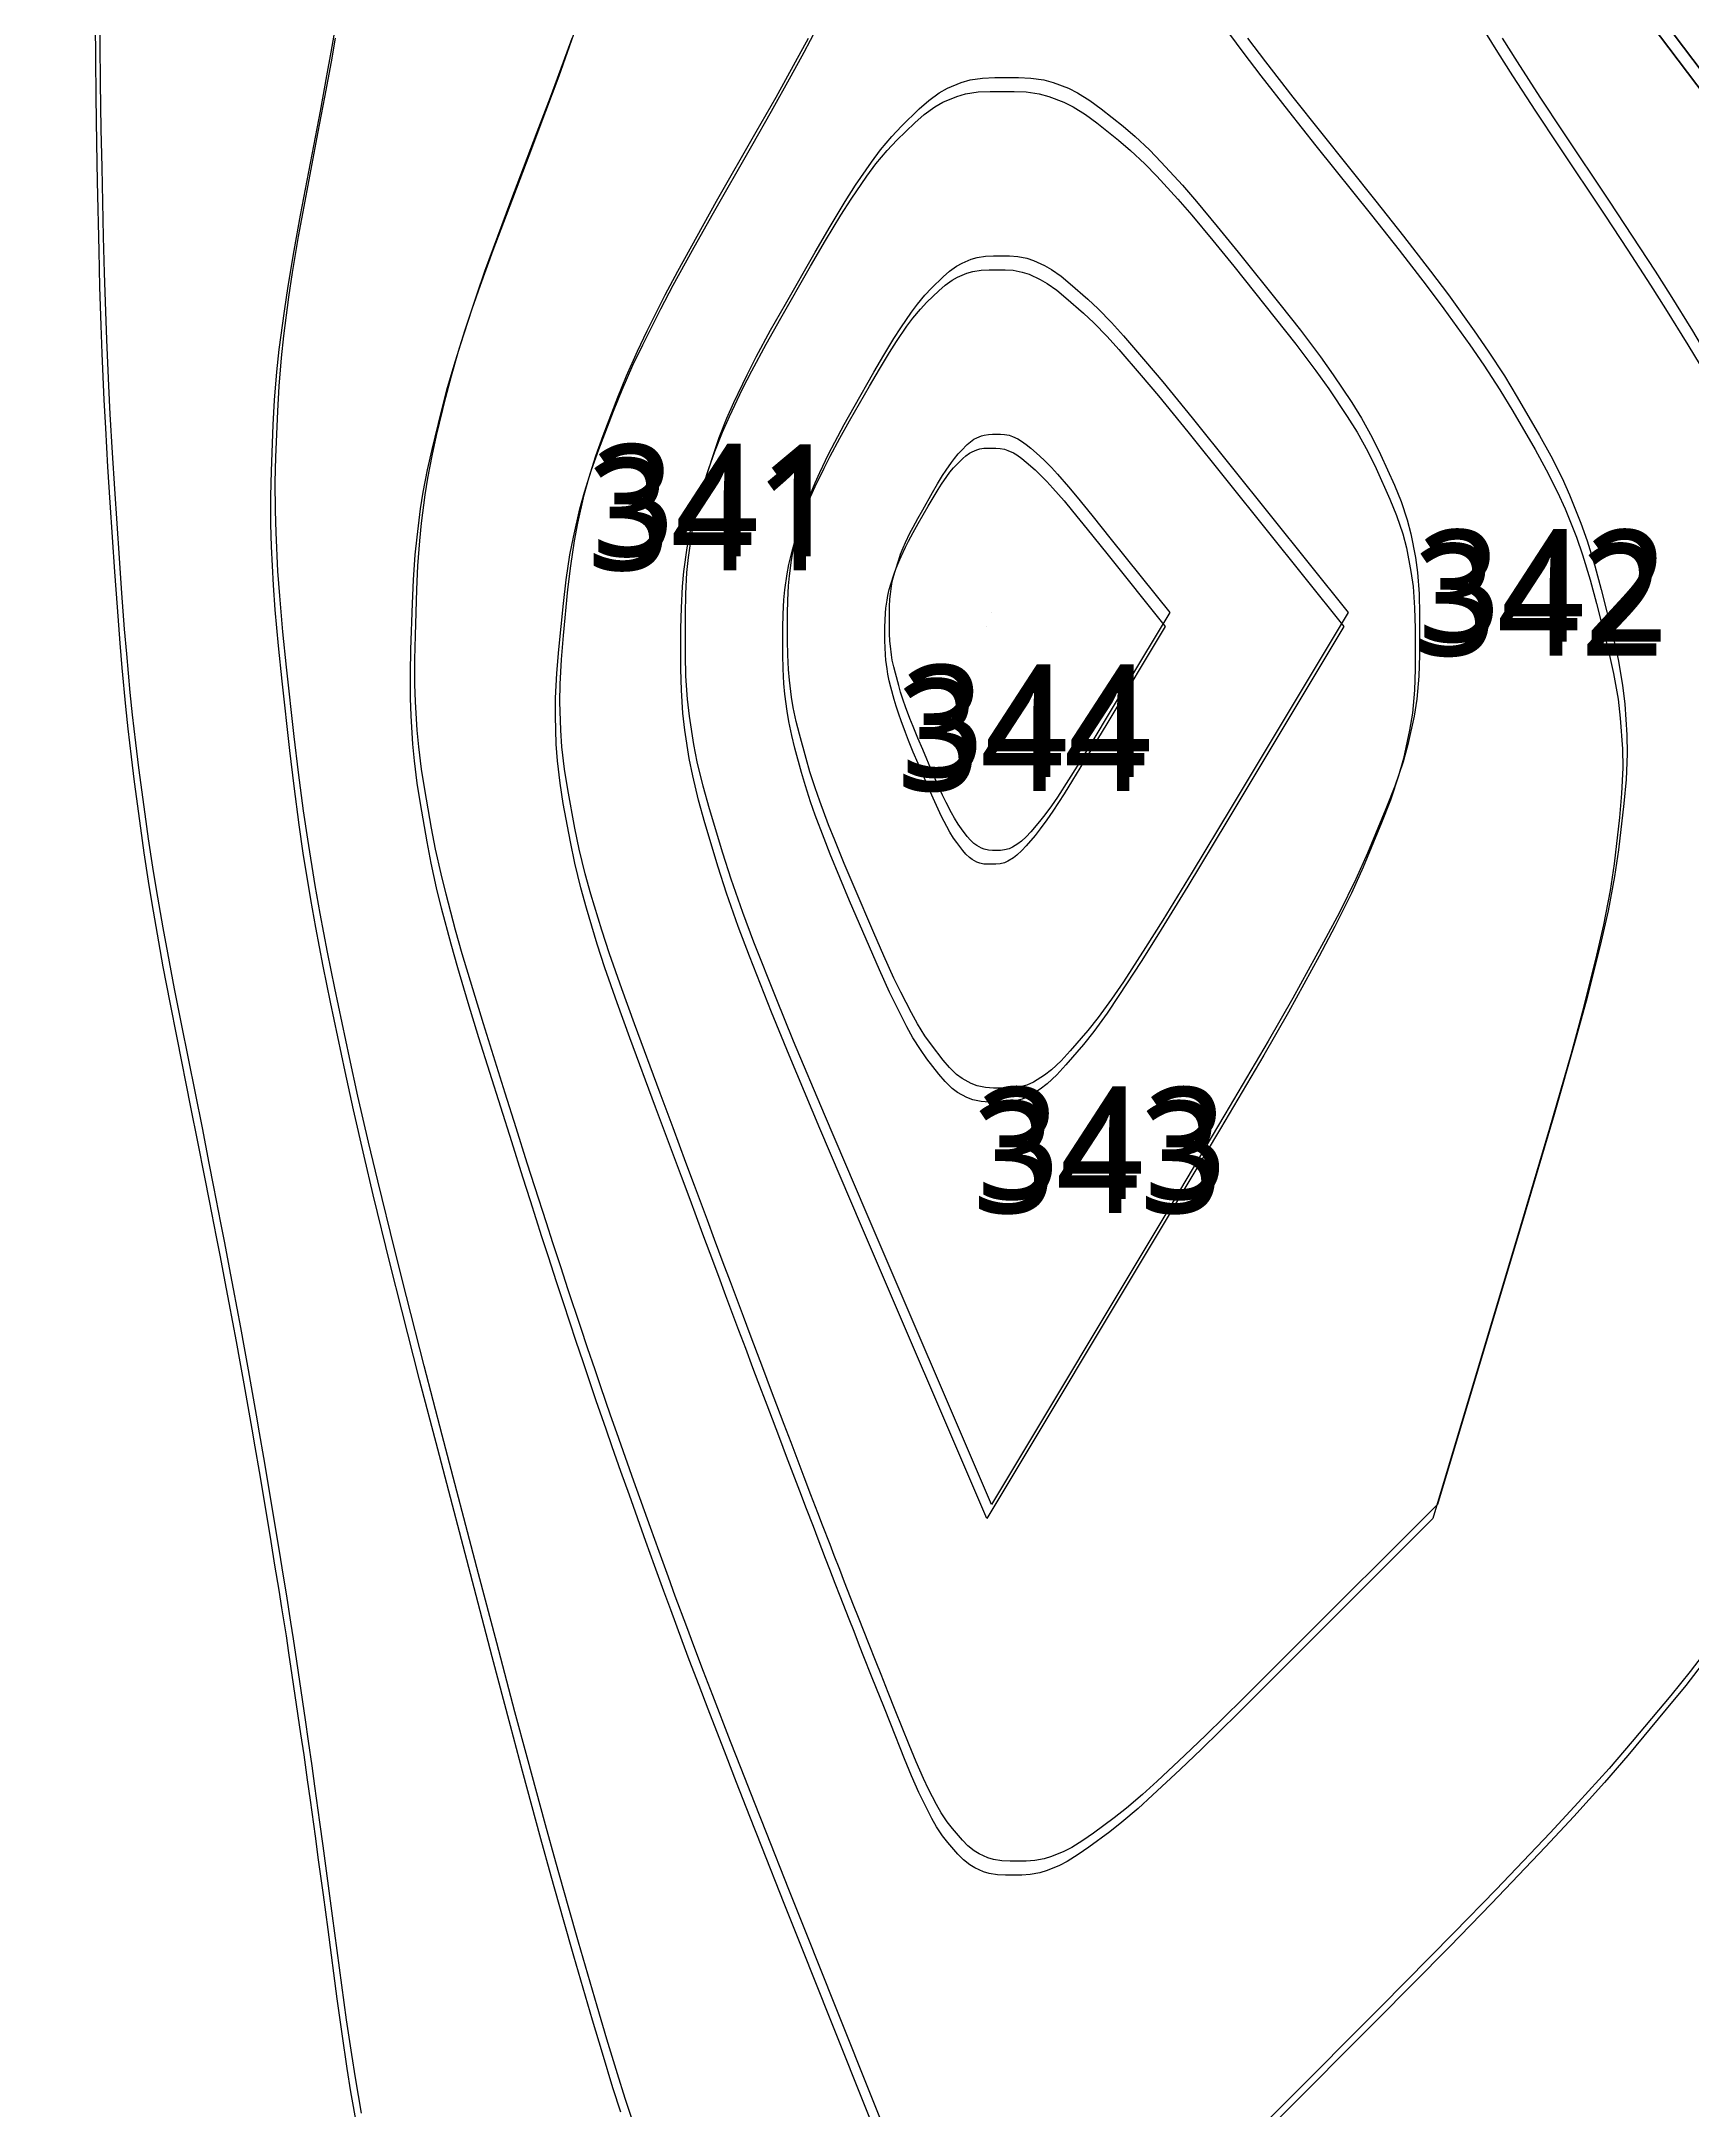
# Model space of a CAD drawing. Header units: metres. Extents: x -1097 to 1588, y -185 to 884.
# Drawn here: x 614.8 to 670.3, y 499 to 568.6 of the extents above; entities that cross this region are included whole.
import ezdxf

# ---------------------------------------------------------------- set-up
doc = ezdxf.new("R2010")
doc.units = ezdxf.units.M
for name, color, linetype in [('TERRENO', 188, 'Continuous'), ('VG', 7, 'Continuous'), ('VISTA LEJOS', 7, 'Continuous')]:
    doc.layers.add(name, color=color, linetype=linetype)

msp = doc.modelspace()

# ---------------------------------------------------------------- linework, layer by layer
at = {"layer": 'TERRENO'}
for points in [[(625.39, 498.463), (625.182, 499.643), (625.056, 500.427), (624.883, 501.599), (624.722, 502.767), (624.41, 505.1), (624.254, 506.271), (624.094, 507.452), (623.986, 508.248), (623.818, 509.458), (623.723, 510.14), (623.604, 510.975), (623.501, 511.685), (623.311, 512.981), (623.21, 513.663), (623.097, 514.412), (623.009, 514.978), (622.859, 515.929), (622.764, 516.524), (622.627, 517.359), (622.496, 518.156), (622.236, 519.711), (622.103, 520.508), (621.961, 521.343), (621.857, 521.938), (621.69, 522.889), (621.589, 523.455), (621.453, 524.204), (621.327, 524.886), (621.085, 526.182), (620.951, 526.892), (620.792, 527.727), (620.66, 528.409), (620.424, 529.618), (620.267, 530.415), (620.033, 531.596), (619.799, 532.767), (619.333, 535.1), (619.1, 536.281), (618.87, 537.491), (618.718, 538.326), (618.494, 539.622), (618.371, 540.371), (618.227, 541.321), (618.11, 542.156), (617.902, 543.712), (617.797, 544.547), (617.687, 545.497), (617.61, 546.246), (617.489, 547.542), (617.418, 548.377), (617.326, 549.587), (617.244, 550.768), (617.088, 553.101), (617.011, 554.31), (616.936, 555.606), (616.888, 556.557), (616.819, 558.112), (616.783, 559.062), (616.742, 560.358), (616.712, 561.568), (616.66, 563.901), (616.635, 565.197), (616.612, 566.752), (616.598, 568.048), (616.581, 570.381)], [(634.253, 498.955), (633.991, 499.784), (633.637, 500.946), (633.309, 502.053), (632.68, 504.213), (632.332, 505.426), (631.916, 506.904), (631.572, 508.156), (630.955, 510.431), (630.545, 511.96), (629.932, 514.274), (629.32, 516.601), (628.098, 521.266), (627.491, 523.599), (626.893, 525.932), (626.503, 527.487), (625.932, 529.82), (625.622, 531.116), (625.267, 532.671), (624.984, 533.967), (624.491, 536.3), (624.243, 537.51), (623.995, 538.806), (623.829, 539.756), (623.578, 541.312), (623.437, 542.262), (623.267, 543.558), (623.124, 544.768), (622.865, 547.1), (622.742, 548.281), (622.634, 549.491), (622.576, 550.326), (622.51, 551.622), (622.488, 552.371), (622.486, 553.321), (622.507, 554.157), (622.568, 555.712), (622.614, 556.547), (622.691, 557.497), (622.773, 558.246), (622.942, 559.542), (623.066, 560.378), (623.27, 561.587), (623.487, 562.768), (623.931, 565.101), (624.152, 566.272), (624.372, 567.453), (624.516, 568.25), (624.73, 569.459)], [(642.634, 498.763), (641.322, 502.047), (640.333, 504.524), (639.753, 505.983), (639, 507.884), (638.599, 508.901), (638.148, 510.053), (637.798, 510.956), (637.198, 512.511), (636.888, 513.317), (636.56, 514.181), (636.322, 514.815), (635.937, 515.852), (635.704, 516.485), (635.391, 517.349), (635.101, 518.156), (634.546, 519.711), (634.262, 520.508), (633.968, 521.343), (633.76, 521.938), (633.432, 522.889), (633.238, 523.455), (632.985, 524.204), (632.758, 524.886), (632.329, 526.182), (632.095, 526.892), (631.822, 527.727), (631.602, 528.409), (631.215, 529.618), (630.961, 530.415), (630.587, 531.596), (630.218, 532.767), (629.485, 535.1), (629.124, 536.271), (628.773, 537.452), (628.549, 538.249), (628.229, 539.459), (628.061, 540.14), (627.879, 540.976), (627.742, 541.686), (627.515, 542.982), (627.408, 543.664), (627.313, 544.412), (627.262, 544.979), (627.203, 545.929), (627.183, 546.524), (627.181, 547.36), (627.197, 548.156), (627.249, 549.712), (627.286, 550.509), (627.344, 551.344), (627.403, 551.939), (627.525, 552.889), (627.614, 553.456), (627.759, 554.205), (627.912, 554.886), (628.226, 556.182), (628.41, 556.893), (628.648, 557.728), (628.861, 558.409), (629.261, 559.619), (629.538, 560.416), (629.968, 561.597), (630.407, 562.768), (631.296, 565.101), (631.739, 566.272), (632.178, 567.453), (632.466, 568.25), (632.894, 569.459)], [(654.277, 569.459), (655.176, 568.25), (655.783, 567.453), (656.704, 566.272), (657.633, 565.101), (659.5, 562.768), (660.426, 561.597), (661.339, 560.416), (661.934, 559.619), (662.807, 558.409), (663.278, 557.728), (663.82, 556.893), (664.251, 556.182), (665.003, 554.886), (665.379, 554.205), (665.756, 553.456), (666.009, 552.889), (666.389, 551.939), (666.601, 551.344), (666.857, 550.509), (667.072, 549.712), (667.461, 548.156), (667.642, 547.35), (667.794, 546.486), (667.868, 545.852), (667.937, 544.816), (667.948, 544.182), (667.91, 543.318), (667.837, 542.512), (667.656, 540.956), (667.523, 540.054), (667.304, 538.902), (667.072, 537.884), (666.597, 535.983), (666.202, 534.524), (665.49, 532.047), (664.516, 528.764), (661.567, 518.933), (661.567, 518.933), (656.651, 514.018), (655.013, 512.386), (653.783, 511.176), (653.065, 510.485), (652.14, 509.621), (651.652, 509.18), (651.11, 508.719), (650.696, 508.392), (649.997, 507.874), (649.639, 507.624), (649.268, 507.394), (649.006, 507.26), (648.591, 507.087), (648.346, 507.01), (648.027, 506.952), (647.739, 506.933), (647.194, 506.933), (646.92, 506.948), (646.64, 506.991), (646.449, 507.048), (646.156, 507.178), (645.988, 507.279), (645.777, 507.452), (645.595, 507.639), (645.258, 508.028), (645.078, 508.258), (644.877, 508.56), (644.72, 508.834), (644.452, 509.352), (644.282, 509.712), (644.037, 510.274), (643.8, 510.85), (643.333, 512.016), (643.097, 512.607), (642.856, 513.212), (642.69, 513.629), (642.433, 514.277), (642.286, 514.652), (642.099, 515.127), (641.935, 515.545), (641.632, 516.322), (641.469, 516.74), (641.285, 517.215), (641.14, 517.589), (640.891, 518.237), (640.731, 518.655), (640.499, 519.26), (640.274, 519.85), (639.83, 521.017), (639.6, 521.621), (639.354, 522.27), (639.174, 522.745), (638.88, 523.522), (638.701, 523.998), (638.457, 524.646), (638.23, 525.25), (637.793, 526.417), (637.551, 527.065), (637.261, 527.842), (637.019, 528.49), (636.584, 529.657), (636.295, 530.434), (635.861, 531.601), (635.428, 532.767), (634.562, 535.1), (634.136, 536.271), (633.724, 537.452), (633.464, 538.249), (633.097, 539.459), (632.907, 540.14), (632.705, 540.976), (632.559, 541.686), (632.322, 542.982), (632.214, 543.664), (632.126, 544.412), (632.087, 544.979), (632.06, 545.929), (632.065, 546.524), (632.108, 547.36), (632.174, 548.156), (632.33, 549.712), (632.423, 550.509), (632.547, 551.344), (632.661, 551.939), (632.878, 552.889), (633.03, 553.456), (633.268, 554.205), (633.512, 554.886), (634.009, 556.182), (634.297, 556.893), (634.665, 557.728), (634.992, 558.409), (635.601, 559.619), (636.02, 560.416), (636.668, 561.597), (637.328, 562.768), (638.661, 565.101), (639.325, 566.272), (639.983, 567.453), (640.417, 568.25), (641.059, 569.459)], [(662.992, 569.459), (663.741, 568.25), (664.247, 567.453), (665.015, 566.272), (665.789, 565.101), (667.344, 562.768), (668.119, 561.597), (668.887, 560.416), (669.392, 559.619), (670.141, 558.409), (670.551, 557.728)], [(670.73, 514.181), (670.068, 513.317), (669.415, 512.511), (668.119, 510.956), (667.341, 510.053), (666.304, 508.901), (665.354, 507.884), (663.54, 505.983), (662.119, 504.524), (659.671, 502.047), (656.397, 498.763)]]:
    msp.add_lwpolyline(points, dxfattribs=at)
for points in [[(646.566, 518.933), (642.353, 528.764), (640.954, 532.045), (639.918, 534.515), (639.325, 535.964), (638.585, 537.843), (638.206, 538.844), (637.811, 539.967), (637.531, 540.839), (637.087, 542.329), (636.873, 543.097), (636.675, 543.911), (636.56, 544.499), (636.412, 545.449), (636.346, 546.023), (636.297, 546.793), (636.28, 547.504), (636.28, 548.864), (636.293, 549.558), (636.33, 550.278), (636.379, 550.785), (636.49, 551.584), (636.577, 552.054), (636.725, 552.666), (636.885, 553.216), (637.219, 554.253), (637.416, 554.817), (637.675, 555.472), (637.91, 556), (638.354, 556.929), (638.663, 557.536), (639.144, 558.429), (639.638, 559.309), (640.638, 561.059), (641.141, 561.923), (641.652, 562.766), (642, 563.306), (642.533, 564.083), (642.837, 564.494), (643.215, 564.947), (643.541, 565.293), (644.141, 565.876), (644.459, 566.157), (644.814, 566.416), (645.089, 566.567), (645.555, 566.762), (645.851, 566.848), (646.273, 566.913), (646.681, 566.934), (647.481, 566.934), (647.893, 566.913), (648.33, 566.848), (648.646, 566.762), (649.157, 566.567), (649.465, 566.416), (649.88, 566.157), (650.263, 565.876), (650.996, 565.293), (651.401, 564.947), (651.882, 564.494), (652.28, 564.083), (652.991, 563.306), (653.462, 562.766), (654.166, 561.923), (654.867, 561.059), (656.266, 559.309), (656.958, 558.429), (657.632, 557.536), (658.064, 556.929), (658.686, 556), (659.014, 555.472), (659.377, 554.817), (659.653, 554.253), (660.12, 553.216), (660.345, 552.666), (660.552, 552.054), (660.673, 551.584), (660.828, 550.785), (660.898, 550.278), (660.949, 549.558), (660.967, 548.864), (660.967, 547.504), (660.944, 546.793), (660.874, 546.023), (660.782, 545.449), (660.575, 544.499), (660.414, 543.911), (660.137, 543.097), (659.838, 542.329), (659.216, 540.839), (658.824, 539.967), (658.271, 538.844), (657.741, 537.843), (656.704, 535.964), (655.875, 534.515), (654.423, 532.045), (652.465, 528.764), (646.566, 518.933)], [(658.567, 548.934), (654.634, 542.38), (653.322, 540.204), (652.335, 538.591), (651.755, 537.67), (651.005, 536.518), (650.606, 535.929), (650.158, 535.315), (649.811, 534.879), (649.219, 534.188), (648.914, 533.855), (648.591, 533.548), (648.359, 533.369), (647.983, 533.139), (647.757, 533.036), (647.455, 532.959), (647.176, 532.934), (646.643, 532.934), (646.371, 532.953), (646.09, 533.011), (645.892, 533.087), (645.581, 533.26), (645.398, 533.395), (645.161, 533.625), (644.949, 533.875), (644.549, 534.393), (644.332, 534.7), (644.08, 535.103), (643.878, 535.468), (643.522, 536.159), (643.29, 536.639), (642.95, 537.388), (642.614, 538.156), (641.947, 539.711), (641.618, 540.491), (641.297, 541.273), (641.092, 541.798), (640.795, 542.59), (640.639, 543.033), (640.466, 543.571), (640.335, 544.024), (640.112, 544.844), (640.005, 545.273), (639.907, 545.739), (639.849, 546.086), (639.775, 546.662), (639.742, 547.019), (639.717, 547.513), (639.709, 547.98), (639.709, 548.888), (639.717, 549.35), (639.742, 549.83), (639.775, 550.168), (639.849, 550.701), (639.907, 551.014), (640.005, 551.422), (640.112, 551.789), (640.335, 552.48), (640.466, 552.856), (640.639, 553.293), (640.795, 553.645), (641.092, 554.264), (641.297, 554.669), (641.618, 555.264), (641.947, 555.851), (642.614, 557.017), (642.95, 557.593), (643.29, 558.155), (643.522, 558.515), (643.878, 559.033), (644.08, 559.307), (644.332, 559.61), (644.549, 559.84), (644.949, 560.229), (645.161, 560.416), (645.398, 560.589), (645.581, 560.69), (645.892, 560.819), (646.09, 560.877), (646.371, 560.92), (646.643, 560.934), (647.176, 560.934), (647.455, 560.915), (647.757, 560.858), (647.983, 560.781), (648.359, 560.608), (648.591, 560.474), (648.914, 560.243), (649.219, 559.994), (649.811, 559.475), (650.158, 559.149), (650.606, 558.688), (651.005, 558.246), (651.755, 557.382), (652.335, 556.691), (653.322, 555.481), (654.634, 553.849), (658.567, 548.934)], [(652.566, 548.934), (650.6, 545.657), (649.944, 544.569), (649.451, 543.763), (649.161, 543.302), (648.786, 542.726), (648.586, 542.432), (648.362, 542.124), (648.189, 541.907), (647.893, 541.561), (647.74, 541.395), (647.579, 541.241), (647.462, 541.152), (647.275, 541.036), (647.162, 540.985), (647.01, 540.947), (646.871, 540.934), (646.605, 540.934), (646.469, 540.944), (646.328, 540.972), (646.229, 541.011), (646.074, 541.097), (645.982, 541.164), (645.864, 541.28), (645.758, 541.404), (645.558, 541.664), (645.449, 541.817), (645.323, 542.019), (645.222, 542.201), (645.044, 542.547), (644.928, 542.787), (644.758, 543.161), (644.59, 543.545), (644.257, 544.323), (644.092, 544.712), (643.932, 545.104), (643.829, 545.366), (643.681, 545.762), (643.603, 545.984), (643.516, 546.252), (643.45, 546.479), (643.339, 546.889), (643.286, 547.104), (643.237, 547.336), (643.208, 547.51), (643.171, 547.798), (643.154, 547.976), (643.142, 548.224), (643.138, 548.457), (643.138, 548.911), (643.142, 549.142), (643.154, 549.382), (643.171, 549.551), (643.208, 549.817), (643.237, 549.974), (643.286, 550.178), (643.339, 550.361), (643.45, 550.707), (643.516, 550.895), (643.603, 551.113), (643.681, 551.289), (643.829, 551.599), (643.932, 551.801), (644.092, 552.099), (644.257, 552.393), (644.59, 552.976), (644.758, 553.264), (644.928, 553.545), (645.044, 553.725), (645.222, 553.984), (645.323, 554.121), (645.449, 554.272), (645.558, 554.387), (645.758, 554.581), (645.864, 554.675), (645.982, 554.761), (646.074, 554.812), (646.229, 554.877), (646.328, 554.905), (646.469, 554.927), (646.605, 554.934), (646.871, 554.934), (647.01, 554.925), (647.162, 554.896), (647.275, 554.857), (647.462, 554.771), (647.579, 554.704), (647.74, 554.589), (647.893, 554.464), (648.189, 554.205), (648.362, 554.041), (648.586, 553.811), (648.786, 553.59), (649.161, 553.158), (649.451, 552.813), (649.944, 552.208), (650.6, 551.392), (652.566, 548.934)], [(646.566, 548.934), (646.566, 548.934), (646.566, 548.934), (646.566, 548.934), (646.566, 548.934), (646.566, 548.934), (646.566, 548.934), (646.566, 548.934), (646.566, 548.934), (646.566, 548.934), (646.566, 548.934), (646.566, 548.934), (646.566, 548.934), (646.566, 548.934), (646.566, 548.934), (646.566, 548.934), (646.566, 548.934), (646.566, 548.934), (646.566, 548.934), (646.566, 548.934), (646.566, 548.934), (646.566, 548.934), (646.566, 548.934), (646.566, 548.934), (646.566, 548.934), (646.566, 548.934), (646.566, 548.934), (646.566, 548.934), (646.566, 548.934), (646.566, 548.934), (646.566, 548.934), (646.566, 548.934), (646.566, 548.934), (646.566, 548.934), (646.566, 548.934), (646.566, 548.934), (646.566, 548.934), (646.566, 548.934), (646.566, 548.934), (646.566, 548.934), (646.566, 548.934), (646.566, 548.934), (646.566, 548.934), (646.566, 548.934), (646.566, 548.934), (646.566, 548.934), (646.566, 548.934), (646.566, 548.934), (646.566, 548.934), (646.566, 548.934), (646.566, 548.934), (646.566, 548.934), (646.566, 548.934), (646.566, 548.934), (646.566, 548.934), (646.566, 548.934), (646.566, 548.934), (646.566, 548.934), (646.566, 548.934), (646.566, 548.934), (646.566, 548.934), (646.566, 548.934), (646.566, 548.934), (646.566, 548.934), (646.566, 548.934), (646.566, 548.934)]]:
    msp.add_lwpolyline(points, close=True, dxfattribs=at)
at = {"layer": 'VISTA LEJOS'}
for points in [[(721.764, 500.006), (524.084, 761.226)], [(524.084, 761.226), (721.764, 500.006)], [(721.613, 499.537), (523.933, 760.757)], [(523.933, 760.757), (721.613, 499.537)], [(625.54, 498.932), (625.333, 500.113), (625.206, 500.897), (625.034, 502.068), (624.872, 503.236), (624.561, 505.569), (624.404, 506.74), (624.245, 507.921), (624.136, 508.718), (623.969, 509.928), (623.874, 510.609), (623.755, 511.445), (623.652, 512.155), (623.462, 513.451), (623.361, 514.133), (623.247, 514.881), (623.16, 515.448), (623.01, 516.398), (622.915, 516.993), (622.778, 517.829), (622.646, 518.625), (622.387, 520.181), (622.253, 520.978), (622.111, 521.813), (622.008, 522.408), (621.841, 523.358), (621.74, 523.925), (621.604, 524.674), (621.478, 525.355), (621.236, 526.651), (621.102, 527.362), (620.943, 528.197), (620.811, 528.879), (620.575, 530.088), (620.418, 530.885), (620.184, 532.066), (619.95, 533.237), (619.483, 535.57), (619.251, 536.751), (619.021, 537.96), (618.869, 538.796), (618.644, 540.092), (618.521, 540.84), (618.377, 541.791), (618.26, 542.626), (618.053, 544.181), (617.947, 545.016), (617.838, 545.967), (617.761, 546.716), (617.64, 548.012), (617.569, 548.847), (617.477, 550.057), (617.394, 551.237), (617.239, 553.57), (617.162, 554.78), (617.087, 556.076), (617.039, 557.026), (616.97, 558.582), (616.934, 559.532), (616.893, 560.828), (616.863, 562.038), (616.811, 564.37), (616.786, 565.666), (616.763, 567.222), (616.749, 568.518), (616.732, 570.851)], [(625.39, 498.463), (625.182, 499.643), (625.056, 500.427), (624.883, 501.599), (624.722, 502.767), (624.41, 505.1), (624.254, 506.271), (624.094, 507.452), (623.986, 508.248), (623.818, 509.458), (623.723, 510.14), (623.604, 510.975), (623.501, 511.685), (623.311, 512.981), (623.21, 513.663), (623.097, 514.412), (623.009, 514.978), (622.859, 515.929), (622.764, 516.524), (622.627, 517.359), (622.496, 518.156), (622.236, 519.711), (622.103, 520.508), (621.961, 521.343), (621.857, 521.938), (621.69, 522.889), (621.589, 523.455), (621.453, 524.204), (621.327, 524.886), (621.085, 526.182), (620.951, 526.892), (620.792, 527.727), (620.66, 528.409), (620.424, 529.618), (620.267, 530.415), (620.033, 531.596), (619.799, 532.767), (619.333, 535.1), (619.1, 536.281), (618.87, 537.491), (618.718, 538.326), (618.494, 539.622), (618.371, 540.371), (618.227, 541.321), (618.11, 542.156), (617.902, 543.712), (617.797, 544.547), (617.687, 545.497), (617.61, 546.246), (617.489, 547.542), (617.418, 548.377), (617.326, 549.587), (617.244, 550.768), (617.088, 553.101), (617.011, 554.31), (616.936, 555.606), (616.888, 556.557), (616.819, 558.112), (616.783, 559.062), (616.742, 560.358), (616.712, 561.568), (616.66, 563.901), (616.635, 565.197), (616.612, 566.752), (616.598, 568.048), (616.581, 570.381)], [(634.253, 498.955), (633.991, 499.784), (633.637, 500.946), (633.309, 502.053), (632.68, 504.213), (632.332, 505.426), (631.916, 506.904), (631.572, 508.156), (630.955, 510.431), (630.545, 511.96), (629.932, 514.274), (629.32, 516.601), (628.098, 521.266), (627.491, 523.599), (626.893, 525.932), (626.503, 527.487), (625.932, 529.82), (625.622, 531.116), (625.267, 532.671), (624.984, 533.967), (624.491, 536.3), (624.243, 537.51), (623.995, 538.806), (623.829, 539.756), (623.578, 541.312), (623.437, 542.262), (623.267, 543.558), (623.124, 544.768), (622.865, 547.1), (622.742, 548.281), (622.634, 549.491), (622.576, 550.326), (622.51, 551.622), (622.488, 552.371), (622.486, 553.321), (622.507, 554.157), (622.568, 555.712), (622.614, 556.547), (622.691, 557.497), (622.773, 558.246), (622.942, 559.542), (623.066, 560.378), (623.27, 561.587), (623.487, 562.768), (623.931, 565.101), (624.152, 566.272), (624.372, 567.453), (624.516, 568.25), (624.73, 569.459)], [(642.634, 498.763), (641.322, 502.047), (640.333, 504.524), (639.753, 505.983), (639, 507.884), (638.599, 508.901), (638.148, 510.053), (637.798, 510.956), (637.198, 512.511), (636.888, 513.317), (636.56, 514.181), (636.322, 514.815), (635.937, 515.852), (635.704, 516.485), (635.391, 517.349), (635.101, 518.156), (634.546, 519.711), (634.262, 520.508), (633.968, 521.343), (633.76, 521.938), (633.432, 522.889), (633.238, 523.455), (632.985, 524.204), (632.758, 524.886), (632.329, 526.182), (632.095, 526.892), (631.822, 527.727), (631.602, 528.409), (631.215, 529.618), (630.961, 530.415), (630.587, 531.596), (630.218, 532.767), (629.485, 535.1), (629.124, 536.271), (628.773, 537.452), (628.549, 538.249), (628.229, 539.459), (628.061, 540.14), (627.879, 540.976), (627.742, 541.686), (627.515, 542.982), (627.408, 543.664), (627.313, 544.412), (627.262, 544.979), (627.203, 545.929), (627.183, 546.524), (627.181, 547.36), (627.197, 548.156), (627.249, 549.712), (627.286, 550.509), (627.344, 551.344), (627.403, 551.939), (627.525, 552.889), (627.614, 553.456), (627.759, 554.205), (627.912, 554.886), (628.226, 556.182), (628.41, 556.893), (628.648, 557.728), (628.861, 558.409), (629.261, 559.619), (629.538, 560.416), (629.968, 561.597), (630.407, 562.768), (631.296, 565.101), (631.739, 566.272), (632.178, 567.453), (632.466, 568.25), (632.894, 569.459)], [(654.277, 569.459), (655.176, 568.25), (655.783, 567.453), (656.704, 566.272), (657.633, 565.101), (659.5, 562.768), (660.426, 561.597), (661.339, 560.416), (661.934, 559.619), (662.807, 558.409), (663.278, 557.728), (663.82, 556.893), (664.251, 556.182), (665.003, 554.886), (665.379, 554.205), (665.756, 553.456), (666.009, 552.889), (666.389, 551.939), (666.601, 551.344), (666.857, 550.509), (667.072, 549.712), (667.461, 548.156), (667.642, 547.35), (667.794, 546.486), (667.868, 545.852), (667.937, 544.816), (667.948, 544.182), (667.91, 543.318), (667.837, 542.512), (667.656, 540.956), (667.523, 540.054), (667.304, 538.902), (667.072, 537.884), (666.597, 535.983), (666.202, 534.524), (665.49, 532.047), (664.516, 528.764), (661.567, 518.933), (661.567, 518.933), (656.651, 514.018), (655.013, 512.386), (653.783, 511.176), (653.065, 510.485), (652.14, 509.621), (651.652, 509.18), (651.11, 508.719), (650.696, 508.392), (649.997, 507.874), (649.639, 507.624), (649.268, 507.394), (649.006, 507.26), (648.591, 507.087), (648.346, 507.01), (648.027, 506.952), (647.739, 506.933), (647.194, 506.933), (646.92, 506.948), (646.64, 506.991), (646.449, 507.048), (646.156, 507.178), (645.988, 507.279), (645.777, 507.452), (645.595, 507.639), (645.258, 508.028), (645.078, 508.258), (644.877, 508.56), (644.72, 508.834), (644.452, 509.352), (644.282, 509.712), (644.037, 510.274), (643.8, 510.85), (643.333, 512.016), (643.097, 512.607), (642.856, 513.212), (642.69, 513.629), (642.433, 514.277), (642.286, 514.652), (642.099, 515.127), (641.935, 515.545), (641.632, 516.322), (641.469, 516.74), (641.285, 517.215), (641.14, 517.589), (640.891, 518.237), (640.731, 518.655), (640.499, 519.26), (640.274, 519.85), (639.83, 521.017), (639.6, 521.621), (639.354, 522.27), (639.174, 522.745), (638.88, 523.522), (638.701, 523.998), (638.457, 524.646), (638.23, 525.25), (637.793, 526.417), (637.551, 527.065), (637.261, 527.842), (637.019, 528.49), (636.584, 529.657), (636.295, 530.434), (635.861, 531.601), (635.428, 532.767), (634.562, 535.1), (634.136, 536.271), (633.724, 537.452), (633.464, 538.249), (633.097, 539.459), (632.907, 540.14), (632.705, 540.976), (632.559, 541.686), (632.322, 542.982), (632.214, 543.664), (632.126, 544.412), (632.087, 544.979), (632.06, 545.929), (632.065, 546.524), (632.108, 547.36), (632.174, 548.156), (632.33, 549.712), (632.423, 550.509), (632.547, 551.344), (632.661, 551.939), (632.878, 552.889), (633.03, 553.456), (633.268, 554.205), (633.512, 554.886), (634.009, 556.182), (634.297, 556.893), (634.665, 557.728), (634.992, 558.409), (635.601, 559.619), (636.02, 560.416), (636.668, 561.597), (637.328, 562.768), (638.661, 565.101), (639.325, 566.272), (639.983, 567.453), (640.417, 568.25), (641.059, 569.459)], [(662.992, 569.459), (663.741, 568.25), (664.247, 567.453), (665.015, 566.272), (665.789, 565.101), (667.344, 562.768), (668.119, 561.597), (668.887, 560.416), (669.392, 559.619), (670.141, 558.409), (670.551, 557.728)], [(634.836, 498.1), (634.404, 499.425), (634.142, 500.254), (633.788, 501.416), (633.46, 502.523), (632.831, 504.683), (632.482, 505.896), (632.067, 507.374), (631.723, 508.625), (631.105, 510.901), (630.695, 512.43), (630.082, 514.744), (629.471, 517.07), (628.249, 521.736), (627.642, 524.069), (627.044, 526.402), (626.654, 527.957), (626.082, 530.29), (625.773, 531.586), (625.418, 533.141), (625.135, 534.437), (624.641, 536.77), (624.394, 537.98), (624.146, 539.276), (623.979, 540.226), (623.728, 541.781), (623.588, 542.732), (623.418, 544.028), (623.275, 545.237), (623.016, 547.57), (622.893, 548.751), (622.785, 549.961), (622.727, 550.796), (622.661, 552.092), (622.639, 552.841), (622.637, 553.791), (622.657, 554.626), (622.719, 556.181), (622.765, 557.017), (622.842, 557.967), (622.924, 558.716), (623.093, 560.012), (623.217, 560.847), (623.421, 562.057), (623.637, 563.238), (624.082, 565.57), (624.303, 566.742), (624.522, 567.923), (624.667, 568.719)], [(646.717, 489.402), (642.785, 499.233), (641.472, 502.516), (640.484, 504.993), (639.904, 506.452), (639.151, 508.353), (638.75, 509.371), (638.299, 510.523), (637.948, 511.425), (637.349, 512.981), (637.039, 513.787), (636.711, 514.651), (636.473, 515.285), (636.088, 516.321), (635.855, 516.955), (635.541, 517.819), (635.252, 518.625), (634.696, 520.181), (634.413, 520.978), (634.118, 521.813), (633.911, 522.408), (633.582, 523.358), (633.389, 523.925), (633.136, 524.674), (632.909, 525.355), (632.479, 526.651), (632.245, 527.362), (631.973, 528.197), (631.753, 528.879), (631.365, 530.088), (631.112, 530.885), (630.738, 532.066), (630.369, 533.237), (629.636, 535.57), (629.275, 536.741), (628.923, 537.922), (628.7, 538.719), (628.38, 539.928), (628.212, 540.61), (628.03, 541.445), (627.893, 542.156), (627.666, 543.452), (627.559, 544.133), (627.464, 544.882), (627.412, 545.448), (627.354, 546.399), (627.334, 546.994), (627.331, 547.829), (627.348, 548.626), (627.4, 550.181), (627.436, 550.978), (627.494, 551.813), (627.554, 552.409), (627.676, 553.359), (627.765, 553.925), (627.91, 554.674), (628.063, 555.356), (628.376, 556.652), (628.56, 557.362), (628.798, 558.198), (629.011, 558.879), (629.412, 560.089), (629.689, 560.886), (630.119, 562.066), (630.558, 563.238), (631.447, 565.57), (631.889, 566.742), (632.328, 567.923), (632.617, 568.719)], [(655.327, 568.719), (655.933, 567.923), (656.855, 566.742), (657.784, 565.57), (659.651, 563.238), (660.577, 562.066), (661.49, 560.886), (662.085, 560.089), (662.958, 558.879), (663.429, 558.198), (663.971, 557.362), (664.402, 556.652), (665.153, 555.356), (665.53, 554.674), (665.907, 553.925), (666.159, 553.359), (666.54, 552.409), (666.752, 551.813), (667.008, 550.978), (667.223, 550.181), (667.612, 548.626), (667.792, 547.82), (667.945, 546.956), (668.019, 546.322), (668.088, 545.285), (668.099, 544.652), (668.061, 543.788), (667.988, 542.981), (667.807, 541.426), (667.673, 540.524), (667.454, 539.372), (667.223, 538.354), (666.748, 536.453), (666.352, 534.994), (665.641, 532.517), (664.667, 529.234), (661.717, 519.403), (661.717, 519.403), (656.802, 514.488), (655.163, 512.856), (653.934, 511.646), (653.216, 510.955), (652.291, 510.091), (651.802, 509.649), (651.261, 509.188), (650.847, 508.862), (650.147, 508.344), (649.79, 508.094), (649.419, 507.864), (649.157, 507.729), (648.742, 507.556), (648.497, 507.48), (648.177, 507.422), (647.889, 507.403), (647.345, 507.403), (647.07, 507.417), (646.791, 507.46), (646.6, 507.518), (646.306, 507.648), (646.138, 507.748), (645.928, 507.921), (645.746, 508.108), (645.409, 508.497), (645.229, 508.728), (645.028, 509.03), (644.871, 509.304), (644.603, 509.822), (644.432, 510.182), (644.188, 510.744), (643.95, 511.32), (643.484, 512.486), (643.248, 513.077), (643.007, 513.681), (642.841, 514.099), (642.584, 514.747), (642.436, 515.121), (642.25, 515.597), (642.086, 516.014), (641.782, 516.792), (641.62, 517.209), (641.435, 517.685), (641.291, 518.059), (641.042, 518.707), (640.881, 519.125), (640.65, 519.73), (640.425, 520.32), (639.981, 521.486), (639.75, 522.091), (639.504, 522.739), (639.324, 523.214), (639.031, 523.992), (638.852, 524.467), (638.608, 525.115), (638.381, 525.72), (637.944, 526.886), (637.702, 527.534), (637.411, 528.312), (637.17, 528.96), (636.735, 530.127), (636.446, 530.904), (636.012, 532.071), (635.579, 533.237), (634.712, 535.57), (634.286, 536.741), (633.875, 537.922), (633.615, 538.719), (633.247, 539.928), (633.057, 540.61), (632.856, 541.445), (632.71, 542.156), (632.473, 543.452), (632.364, 544.133), (632.276, 544.882), (632.238, 545.448), (632.211, 546.399), (632.216, 546.994), (632.259, 547.829), (632.325, 548.626), (632.48, 550.181), (632.574, 550.978), (632.698, 551.813), (632.812, 552.409), (633.029, 553.359), (633.181, 553.925), (633.418, 554.674), (633.663, 555.356), (634.159, 556.652), (634.448, 557.362), (634.816, 558.198), (635.142, 558.879), (635.752, 560.089), (636.171, 560.886), (636.819, 562.066), (637.479, 563.238), (638.812, 565.57), (639.476, 566.742), (640.134, 567.923), (640.568, 568.719)], [(663.892, 568.719), (664.397, 567.923), (665.165, 566.742), (665.94, 565.57), (667.495, 563.238), (668.27, 562.066), (669.038, 560.886), (669.543, 560.089), (670.292, 558.879), (670.702, 558.198)], [(670.881, 514.651), (670.218, 513.787), (669.566, 512.981), (668.27, 511.425), (667.492, 510.523), (666.455, 509.371), (665.505, 508.353), (663.69, 506.452), (662.269, 504.993), (659.821, 502.516), (656.548, 499.233), (646.717, 489.402)], [(670.73, 514.181), (670.068, 513.317), (669.415, 512.511), (668.119, 510.956), (667.341, 510.053), (666.304, 508.901), (665.354, 507.884), (663.54, 505.983), (662.119, 504.524), (659.671, 502.047), (656.397, 498.763)]]:
    msp.add_lwpolyline(points, dxfattribs=at)
for points in [[(646.717, 519.403), (642.504, 529.234), (641.105, 532.515), (640.068, 534.984), (639.476, 536.434), (638.735, 538.313), (638.357, 539.314), (637.962, 540.437), (637.682, 541.308), (637.238, 542.799), (637.024, 543.567), (636.826, 544.38), (636.711, 544.968), (636.563, 545.919), (636.497, 546.492), (636.448, 547.263), (636.431, 547.973), (636.431, 549.334), (636.444, 550.028), (636.481, 550.748), (636.53, 551.254), (636.641, 552.053), (636.728, 552.524), (636.876, 553.136), (637.036, 553.685), (637.369, 554.722), (637.567, 555.286), (637.826, 555.941), (638.061, 556.47), (638.505, 557.398), (638.813, 558.006), (639.295, 558.898), (639.789, 559.779), (640.788, 561.529), (641.292, 562.393), (641.803, 563.235), (642.151, 563.775), (642.684, 564.553), (642.988, 564.963), (643.366, 565.417), (643.691, 565.762), (644.291, 566.346), (644.61, 566.627), (644.965, 566.886), (645.239, 567.037), (645.706, 567.231), (646.002, 567.318), (646.424, 567.383), (646.832, 567.404), (647.631, 567.404), (648.044, 567.383), (648.481, 567.318), (648.797, 567.231), (649.308, 567.037), (649.616, 566.886), (650.031, 566.627), (650.413, 566.346), (651.147, 565.762), (651.552, 565.417), (652.033, 564.963), (652.43, 564.553), (653.141, 563.775), (653.613, 563.235), (654.316, 562.393), (655.017, 561.529), (656.417, 559.779), (657.108, 558.898), (657.782, 558.006), (658.214, 557.398), (658.836, 556.47), (659.165, 555.941), (659.528, 555.286), (659.804, 554.722), (660.271, 553.685), (660.495, 553.136), (660.703, 552.524), (660.824, 552.053), (660.979, 551.254), (661.048, 550.748), (661.1, 550.028), (661.117, 549.334), (661.117, 547.973), (661.094, 547.263), (661.025, 546.492), (660.933, 545.919), (660.726, 544.968), (660.564, 544.38), (660.288, 543.567), (659.988, 542.799), (659.366, 541.308), (658.975, 540.437), (658.422, 539.314), (657.892, 538.313), (656.855, 536.434), (656.025, 534.984), (654.574, 532.515), (652.616, 529.234), (646.717, 519.403)], [(646.566, 518.933), (642.353, 528.764), (640.954, 532.045), (639.918, 534.515), (639.325, 535.964), (638.585, 537.843), (638.206, 538.844), (637.811, 539.967), (637.531, 540.839), (637.087, 542.329), (636.873, 543.097), (636.675, 543.911), (636.56, 544.499), (636.412, 545.449), (636.346, 546.023), (636.297, 546.793), (636.28, 547.504), (636.28, 548.864), (636.293, 549.558), (636.33, 550.278), (636.379, 550.785), (636.49, 551.584), (636.577, 552.054), (636.725, 552.666), (636.885, 553.216), (637.219, 554.253), (637.416, 554.817), (637.675, 555.472), (637.91, 556), (638.354, 556.929), (638.663, 557.536), (639.144, 558.429), (639.638, 559.309), (640.638, 561.059), (641.141, 561.923), (641.652, 562.766), (642, 563.306), (642.533, 564.083), (642.837, 564.494), (643.215, 564.947), (643.541, 565.293), (644.141, 565.876), (644.459, 566.157), (644.814, 566.416), (645.089, 566.567), (645.555, 566.762), (645.851, 566.848), (646.273, 566.913), (646.681, 566.934), (647.481, 566.934), (647.893, 566.913), (648.33, 566.848), (648.646, 566.762), (649.157, 566.567), (649.465, 566.416), (649.88, 566.157), (650.263, 565.876), (650.996, 565.293), (651.401, 564.947), (651.882, 564.494), (652.28, 564.083), (652.991, 563.306), (653.462, 562.766), (654.166, 561.923), (654.867, 561.059), (656.266, 559.309), (656.958, 558.429), (657.632, 557.536), (658.064, 556.929), (658.686, 556), (659.014, 555.472), (659.377, 554.817), (659.653, 554.253), (660.12, 553.216), (660.345, 552.666), (660.552, 552.054), (660.673, 551.584), (660.828, 550.785), (660.898, 550.278), (660.949, 549.558), (660.967, 548.864), (660.967, 547.504), (660.944, 546.793), (660.874, 546.023), (660.782, 545.449), (660.575, 544.499), (660.414, 543.911), (660.137, 543.097), (659.838, 542.329), (659.216, 540.839), (658.824, 539.967), (658.271, 538.844), (657.741, 537.843), (656.704, 535.964), (655.875, 534.515), (654.423, 532.045), (652.465, 528.764), (646.566, 518.933)], [(658.717, 549.404), (654.785, 542.85), (653.473, 540.674), (652.485, 539.061), (651.906, 538.14), (651.156, 536.987), (650.756, 536.399), (650.309, 535.784), (649.962, 535.349), (649.37, 534.658), (649.065, 534.325), (648.742, 534.018), (648.509, 533.839), (648.134, 533.608), (647.908, 533.506), (647.605, 533.429), (647.327, 533.403), (646.793, 533.403), (646.522, 533.423), (646.24, 533.48), (646.043, 533.557), (645.732, 533.73), (645.549, 533.864), (645.312, 534.095), (645.1, 534.344), (644.7, 534.863), (644.483, 535.17), (644.231, 535.573), (644.029, 535.938), (643.673, 536.629), (643.441, 537.109), (643.1, 537.858), (642.765, 538.626), (642.098, 540.181), (641.769, 540.96), (641.448, 541.743), (641.242, 542.268), (640.946, 543.06), (640.79, 543.503), (640.617, 544.04), (640.485, 544.493), (640.263, 545.314), (640.156, 545.743), (640.057, 546.208), (640, 546.556), (639.926, 547.132), (639.893, 547.489), (639.868, 547.983), (639.86, 548.45), (639.86, 549.357), (639.868, 549.82), (639.893, 550.3), (639.926, 550.637), (640, 551.17), (640.057, 551.484), (640.156, 551.892), (640.263, 552.258), (640.485, 552.949), (640.617, 553.325), (640.79, 553.762), (640.946, 554.114), (641.242, 554.733), (641.448, 555.138), (641.769, 555.733), (642.098, 556.321), (642.765, 557.487), (643.1, 558.063), (643.441, 558.625), (643.673, 558.985), (644.029, 559.503), (644.231, 559.777), (644.483, 560.079), (644.7, 560.31), (645.1, 560.698), (645.312, 560.886), (645.549, 561.058), (645.732, 561.159), (646.043, 561.289), (646.24, 561.346), (646.522, 561.39), (646.793, 561.404), (647.327, 561.404), (647.605, 561.385), (647.908, 561.327), (648.134, 561.25), (648.509, 561.078), (648.742, 560.943), (649.065, 560.713), (649.37, 560.463), (649.962, 559.945), (650.309, 559.618), (650.756, 559.158), (651.156, 558.716), (651.906, 557.852), (652.485, 557.161), (653.473, 555.951), (654.785, 554.319), (658.717, 549.404)], [(658.567, 548.934), (654.634, 542.38), (653.322, 540.204), (652.335, 538.591), (651.755, 537.67), (651.005, 536.518), (650.606, 535.929), (650.158, 535.315), (649.811, 534.879), (649.219, 534.188), (648.914, 533.855), (648.591, 533.548), (648.359, 533.369), (647.983, 533.139), (647.757, 533.036), (647.455, 532.959), (647.176, 532.934), (646.643, 532.934), (646.371, 532.953), (646.09, 533.011), (645.892, 533.087), (645.581, 533.26), (645.398, 533.395), (645.161, 533.625), (644.949, 533.875), (644.549, 534.393), (644.332, 534.7), (644.08, 535.103), (643.878, 535.468), (643.522, 536.159), (643.29, 536.639), (642.95, 537.388), (642.614, 538.156), (641.947, 539.711), (641.618, 540.491), (641.297, 541.273), (641.092, 541.798), (640.795, 542.59), (640.639, 543.033), (640.466, 543.571), (640.335, 544.024), (640.112, 544.844), (640.005, 545.273), (639.907, 545.739), (639.849, 546.086), (639.775, 546.662), (639.742, 547.019), (639.717, 547.513), (639.709, 547.98), (639.709, 548.888), (639.717, 549.35), (639.742, 549.83), (639.775, 550.168), (639.849, 550.701), (639.907, 551.014), (640.005, 551.422), (640.112, 551.789), (640.335, 552.48), (640.466, 552.856), (640.639, 553.293), (640.795, 553.645), (641.092, 554.264), (641.297, 554.669), (641.618, 555.264), (641.947, 555.851), (642.614, 557.017), (642.95, 557.593), (643.29, 558.155), (643.522, 558.515), (643.878, 559.033), (644.08, 559.307), (644.332, 559.61), (644.549, 559.84), (644.949, 560.229), (645.161, 560.416), (645.398, 560.589), (645.581, 560.69), (645.892, 560.819), (646.09, 560.877), (646.371, 560.92), (646.643, 560.934), (647.176, 560.934), (647.455, 560.915), (647.757, 560.858), (647.983, 560.781), (648.359, 560.608), (648.591, 560.474), (648.914, 560.243), (649.219, 559.994), (649.811, 559.475), (650.158, 559.149), (650.606, 558.688), (651.005, 558.246), (651.755, 557.382), (652.335, 556.691), (653.322, 555.481), (654.634, 553.849), (658.567, 548.934)], [(652.566, 548.934), (650.6, 545.657), (649.944, 544.569), (649.451, 543.763), (649.161, 543.302), (648.786, 542.726), (648.586, 542.432), (648.362, 542.124), (648.189, 541.907), (647.893, 541.561), (647.74, 541.395), (647.579, 541.241), (647.462, 541.152), (647.275, 541.036), (647.162, 540.985), (647.01, 540.947), (646.871, 540.934), (646.605, 540.934), (646.469, 540.944), (646.328, 540.972), (646.229, 541.011), (646.074, 541.097), (645.982, 541.164), (645.864, 541.28), (645.758, 541.404), (645.558, 541.664), (645.449, 541.817), (645.323, 542.019), (645.222, 542.201), (645.044, 542.547), (644.928, 542.787), (644.758, 543.161), (644.59, 543.545), (644.257, 544.323), (644.092, 544.712), (643.932, 545.104), (643.829, 545.366), (643.681, 545.762), (643.603, 545.984), (643.516, 546.252), (643.45, 546.479), (643.339, 546.889), (643.286, 547.104), (643.237, 547.336), (643.208, 547.51), (643.171, 547.798), (643.154, 547.976), (643.142, 548.224), (643.138, 548.457), (643.138, 548.911), (643.142, 549.142), (643.154, 549.382), (643.171, 549.551), (643.208, 549.817), (643.237, 549.974), (643.286, 550.178), (643.339, 550.361), (643.45, 550.707), (643.516, 550.895), (643.603, 551.113), (643.681, 551.289), (643.829, 551.599), (643.932, 551.801), (644.092, 552.099), (644.257, 552.393), (644.59, 552.976), (644.758, 553.264), (644.928, 553.545), (645.044, 553.725), (645.222, 553.984), (645.323, 554.121), (645.449, 554.272), (645.558, 554.387), (645.758, 554.581), (645.864, 554.675), (645.982, 554.761), (646.074, 554.812), (646.229, 554.877), (646.328, 554.905), (646.469, 554.927), (646.605, 554.934), (646.871, 554.934), (647.01, 554.925), (647.162, 554.896), (647.275, 554.857), (647.462, 554.771), (647.579, 554.704), (647.74, 554.589), (647.893, 554.464), (648.189, 554.205), (648.362, 554.041), (648.586, 553.811), (648.786, 553.59), (649.161, 553.158), (649.451, 552.813), (649.944, 552.208), (650.6, 551.392), (652.566, 548.934)], [(652.717, 549.404), (650.751, 546.127), (650.095, 545.039), (649.601, 544.232), (649.312, 543.772), (648.936, 543.196), (648.737, 542.901), (648.513, 542.594), (648.34, 542.376), (648.043, 542.031), (647.891, 541.864), (647.73, 541.711), (647.613, 541.621), (647.426, 541.506), (647.313, 541.455), (647.161, 541.416), (647.022, 541.404), (646.755, 541.404), (646.62, 541.413), (646.479, 541.442), (646.38, 541.48), (646.225, 541.567), (646.133, 541.634), (646.015, 541.749), (645.909, 541.874), (645.709, 542.133), (645.6, 542.287), (645.474, 542.488), (645.373, 542.671), (645.195, 543.016), (645.079, 543.256), (644.909, 543.631), (644.741, 544.015), (644.408, 544.792), (644.243, 545.182), (644.083, 545.573), (643.98, 545.836), (643.832, 546.232), (643.753, 546.453), (643.667, 546.722), (643.601, 546.948), (643.49, 547.359), (643.437, 547.573), (643.387, 547.806), (643.358, 547.98), (643.321, 548.268), (643.305, 548.446), (643.293, 548.693), (643.289, 548.927), (643.289, 549.381), (643.293, 549.612), (643.305, 549.852), (643.321, 550.021), (643.358, 550.287), (643.387, 550.444), (643.437, 550.648), (643.49, 550.831), (643.601, 551.177), (643.667, 551.365), (643.753, 551.583), (643.832, 551.759), (643.98, 552.069), (644.083, 552.271), (644.243, 552.569), (644.408, 552.862), (644.741, 553.445), (644.909, 553.733), (645.079, 554.014), (645.195, 554.194), (645.373, 554.453), (645.474, 554.59), (645.6, 554.741), (645.709, 554.857), (645.909, 555.051), (646.015, 555.145), (646.133, 555.231), (646.225, 555.281), (646.38, 555.346), (646.479, 555.375), (646.62, 555.397), (646.755, 555.404), (647.022, 555.404), (647.161, 555.394), (647.313, 555.365), (647.426, 555.327), (647.613, 555.241), (647.73, 555.173), (647.891, 555.058), (648.043, 554.933), (648.34, 554.674), (648.513, 554.511), (648.737, 554.281), (648.936, 554.06), (649.312, 553.628), (649.601, 553.282), (650.095, 552.677), (650.751, 551.861), (652.717, 549.404)], [(646.717, 549.404), (646.717, 549.404), (646.717, 549.404), (646.717, 549.404), (646.717, 549.404), (646.717, 549.404), (646.717, 549.404), (646.717, 549.404), (646.717, 549.404), (646.717, 549.404), (646.717, 549.404), (646.717, 549.404), (646.717, 549.404), (646.717, 549.404), (646.717, 549.404), (646.717, 549.404), (646.717, 549.404), (646.717, 549.404), (646.717, 549.404), (646.717, 549.404), (646.717, 549.404), (646.717, 549.404), (646.717, 549.404), (646.717, 549.404), (646.717, 549.404), (646.717, 549.404), (646.717, 549.404), (646.717, 549.404), (646.717, 549.404), (646.717, 549.404), (646.717, 549.404), (646.717, 549.404), (646.717, 549.404), (646.717, 549.404), (646.717, 549.404), (646.717, 549.404), (646.717, 549.404), (646.717, 549.404), (646.717, 549.404), (646.717, 549.404), (646.717, 549.404), (646.717, 549.404), (646.717, 549.404), (646.717, 549.404), (646.717, 549.404), (646.717, 549.404), (646.717, 549.404), (646.717, 549.404), (646.717, 549.404), (646.717, 549.404), (646.717, 549.404), (646.717, 549.404), (646.717, 549.404), (646.717, 549.404), (646.717, 549.404), (646.717, 549.404), (646.717, 549.404), (646.717, 549.404), (646.717, 549.404), (646.717, 549.404), (646.717, 549.404), (646.717, 549.404), (646.717, 549.404), (646.717, 549.404), (646.717, 549.404), (646.717, 549.404)], [(646.566, 548.934), (646.566, 548.934), (646.566, 548.934), (646.566, 548.934), (646.566, 548.934), (646.566, 548.934), (646.566, 548.934), (646.566, 548.934), (646.566, 548.934), (646.566, 548.934), (646.566, 548.934), (646.566, 548.934), (646.566, 548.934), (646.566, 548.934), (646.566, 548.934), (646.566, 548.934), (646.566, 548.934), (646.566, 548.934), (646.566, 548.934), (646.566, 548.934), (646.566, 548.934), (646.566, 548.934), (646.566, 548.934), (646.566, 548.934), (646.566, 548.934), (646.566, 548.934), (646.566, 548.934), (646.566, 548.934), (646.566, 548.934), (646.566, 548.934), (646.566, 548.934), (646.566, 548.934), (646.566, 548.934), (646.566, 548.934), (646.566, 548.934), (646.566, 548.934), (646.566, 548.934), (646.566, 548.934), (646.566, 548.934), (646.566, 548.934), (646.566, 548.934), (646.566, 548.934), (646.566, 548.934), (646.566, 548.934), (646.566, 548.934), (646.566, 548.934), (646.566, 548.934), (646.566, 548.934), (646.566, 548.934), (646.566, 548.934), (646.566, 548.934), (646.566, 548.934), (646.566, 548.934), (646.566, 548.934), (646.566, 548.934), (646.566, 548.934), (646.566, 548.934), (646.566, 548.934), (646.566, 548.934), (646.566, 548.934), (646.566, 548.934), (646.566, 548.934), (646.566, 548.934), (646.566, 548.934), (646.566, 548.934), (646.566, 548.934)]]:
    msp.add_lwpolyline(points, close=True, dxfattribs=at)

# ---------------------------------------------------------------- texts
at = {"layer": 'VG', "char_height": 0.2, "attachment_point": 1}
for s, insert in [('\\fOpen Sans|i0|b0;\\H3.77032;341', (633.127, 554.595)), ('\\fOpen Sans|i0|b0;\\H3.77032;342', (660.905, 551.721)), ('\\fOpen Sans|i0|b0;\\H3.77032;344', (643.536, 547.175)), ('\\fOpen Sans|i0|b0;\\H3.77032;343', (646.079, 532.972))]:
    msp.add_mtext(s, dxfattribs=dict(at, insert=insert))
at = {"layer": 'VISTA LEJOS', "char_height": 0.2, "attachment_point": 1}
for s, insert in [('\\fOpen Sans|i0|b0;\\H3.77032;341', (633.278, 555.065)), ('\\fOpen Sans|i0|b0;\\H3.77032;341', (633.127, 554.595)), ('\\fOpen Sans|i0|b0;\\H3.77032;342', (661.056, 552.19)), ('\\fOpen Sans|i0|b0;\\H3.77032;342', (660.905, 551.721)), ('\\fOpen Sans|i0|b0;\\H3.77032;344', (643.536, 547.175)), ('\\fOpen Sans|i0|b0;\\H3.77032;344', (643.687, 547.645)), ('\\fOpen Sans|i0|b0;\\H3.77032;343', (646.23, 533.442)), ('\\fOpen Sans|i0|b0;\\H3.77032;343', (646.079, 532.972))]:
    msp.add_mtext(s, dxfattribs=dict(at, insert=insert))

doc.saveas('drawing.dxf')
